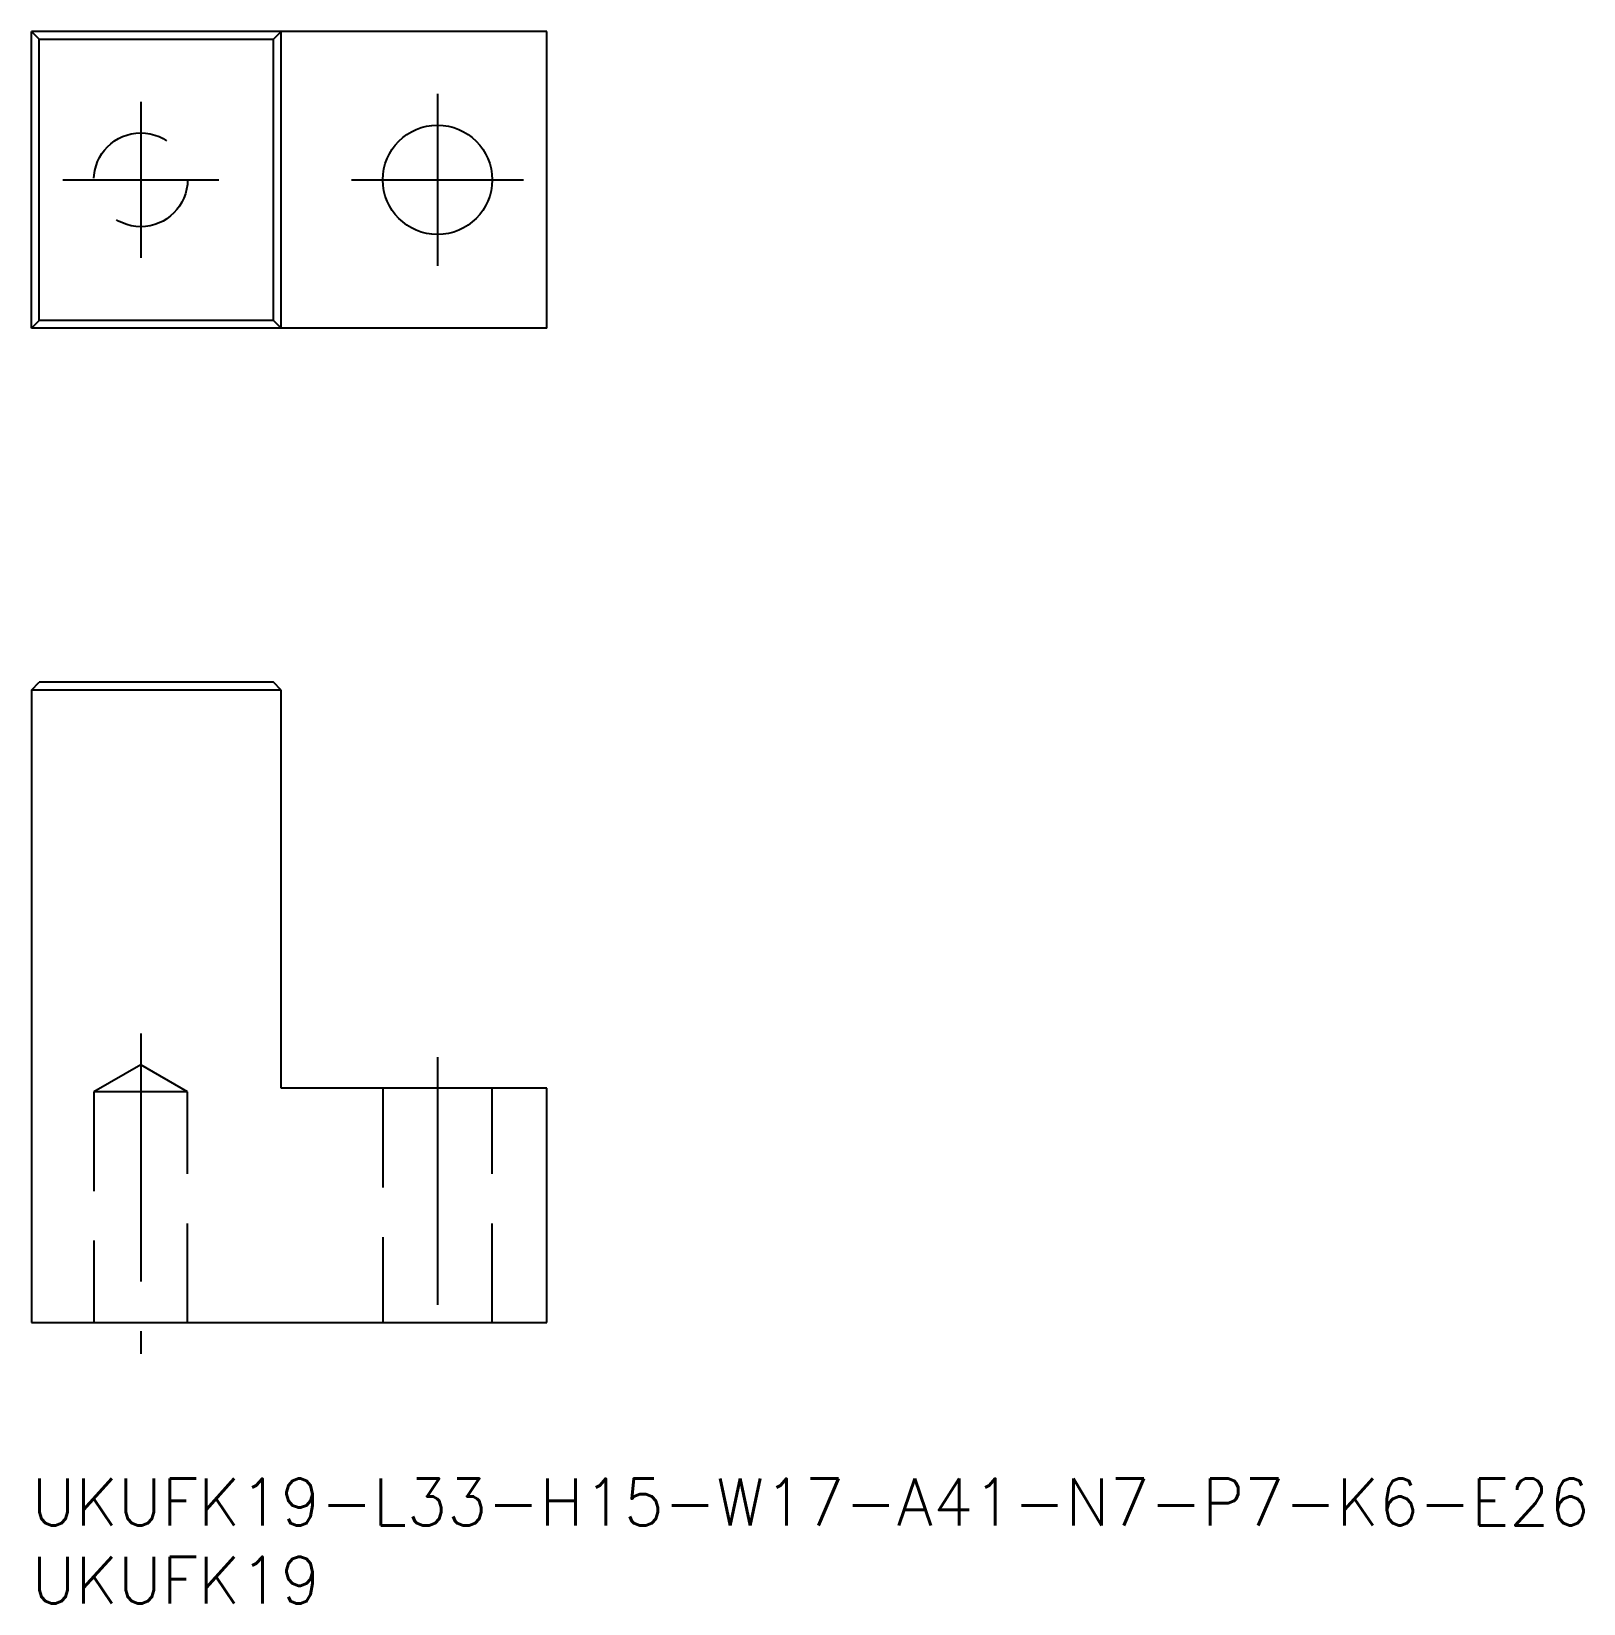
# Model space of a CAD drawing. Extents: x 0 to 99, y -8 to 93.
import ezdxf

# ---------------------------------------------------------------- set-up
doc = ezdxf.new("R2010")
doc.units = 0
doc.header["$LTSCALE"] = 0.5
doc.linetypes.add('CENTER', pattern=[50.8, 31.75, -6.35, 6.35, -6.35])
doc.linetypes.add('DASHED', pattern=[19.05, 12.7, -6.35])
for name, color, linetype in [('MSM_CENTER', 1, 'CENTER'), ('MSM_CONTINUOUS', 7, 'CONTINUOUS'), ('MSM_DASHED', 4, 'DASHED'), ('MSM_PART_NUMBER', 7, 'CONTINUOUS')]:
    doc.layers.add(name, color=color, linetype=linetype)
doc.styles.get("Standard").update_dxf_attribs({"font": 'txt.shx', "height": 1, "bigfont": 'bigfont.shx'})

# ---------------------------------------------------------------- blocks, each defined once
blk = doc.blocks.new('*U22')
at = {"layer": 'MSM_PART_NUMBER'}
blk.add_text('UKUFK19-L33-H15-W17-A41-N7-P7-K6-E26', height=3, dxfattribs=at).set_placement((0, -3))
blk = doc.blocks.new('*U23')
at = {"layer": 'MSM_PART_NUMBER'}
blk.add_text('UKUFK19', height=3, dxfattribs=at).set_placement((0, -8))

msp = doc.modelspace()

# ---------------------------------------------------------------- linework, layer by layer
at = {"layer": 'MSM_CENTER'}
for p, q in [((26, 88.68), (26, 77.68)), ((7, 88.18), (7, 78.18)), ((2, 83.18), (12, 83.18)), ((20.5, 83.18), (31.5, 83.18)), ((7, 28.5), (7, 8)), ((26, 27), (26, 8))]:
    msp.add_line(p, q, dxfattribs=at)
at = {"layer": 'MSM_CONTINUOUS'}
for p, q in [((33, 92.68), (0, 92.68)), ((0, 73.68), (0, 92.68)), ((0.5, 92.18), (0, 92.68)), ((16, 92.68), (15.5, 92.18)), ((16, 73.68), (16, 92.68)), ((33, 73.68), (33, 92.68)), ((0.5, 74.18), (0.5, 92.18)), ((0.5, 92.18), (15.5, 92.18)), ((15.5, 74.18), (15.5, 92.18)), ((0, 73.68), (0.5, 74.18)), ((33, 73.68), (0, 73.68)), ((15.5, 74.18), (0.5, 74.18)), ((16, 73.68), (15.5, 74.18)), ((0, 50.5), (0.5, 51)), ((0, 50.5), (0, 10)), ((16, 50.5), (0, 50.5)), ((15.5, 51), (0.5, 51)), ((16, 50.5), (15.5, 51)), ((16, 25), (16, 50.5)), ((33, 25), (16, 25)), ((33, 10), (33, 25)), ((0, 10), (33, 10))]:
    msp.add_line(p, q, dxfattribs=at)
msp.add_circle((26, 83.18), 3.5, dxfattribs=at)
at = {"layer": 'MSM_DASHED'}
for p, q in [((7, 26.5), (4, 24.77)), ((10, 24.77), (7, 26.5)), ((10, 24.77), (4, 24.77)), ((4, 24.77), (4, 10)), ((10, 10), (10, 24.77)), ((22.5, 25), (22.5, 10)), ((29.5, 10), (29.5, 25))]:
    msp.add_line(p, q, dxfattribs=at)
msp.add_circle((7, 83.18), 3, dxfattribs=at)

# ---------------------------------------------------------------- block references
at = {"layer": 'MSM_CONTINUOUS'}
for name in ['*U22', '*U23']:
    msp.add_blockref(name, (0, 0), dxfattribs=at)

doc.saveas('drawing.dxf')
